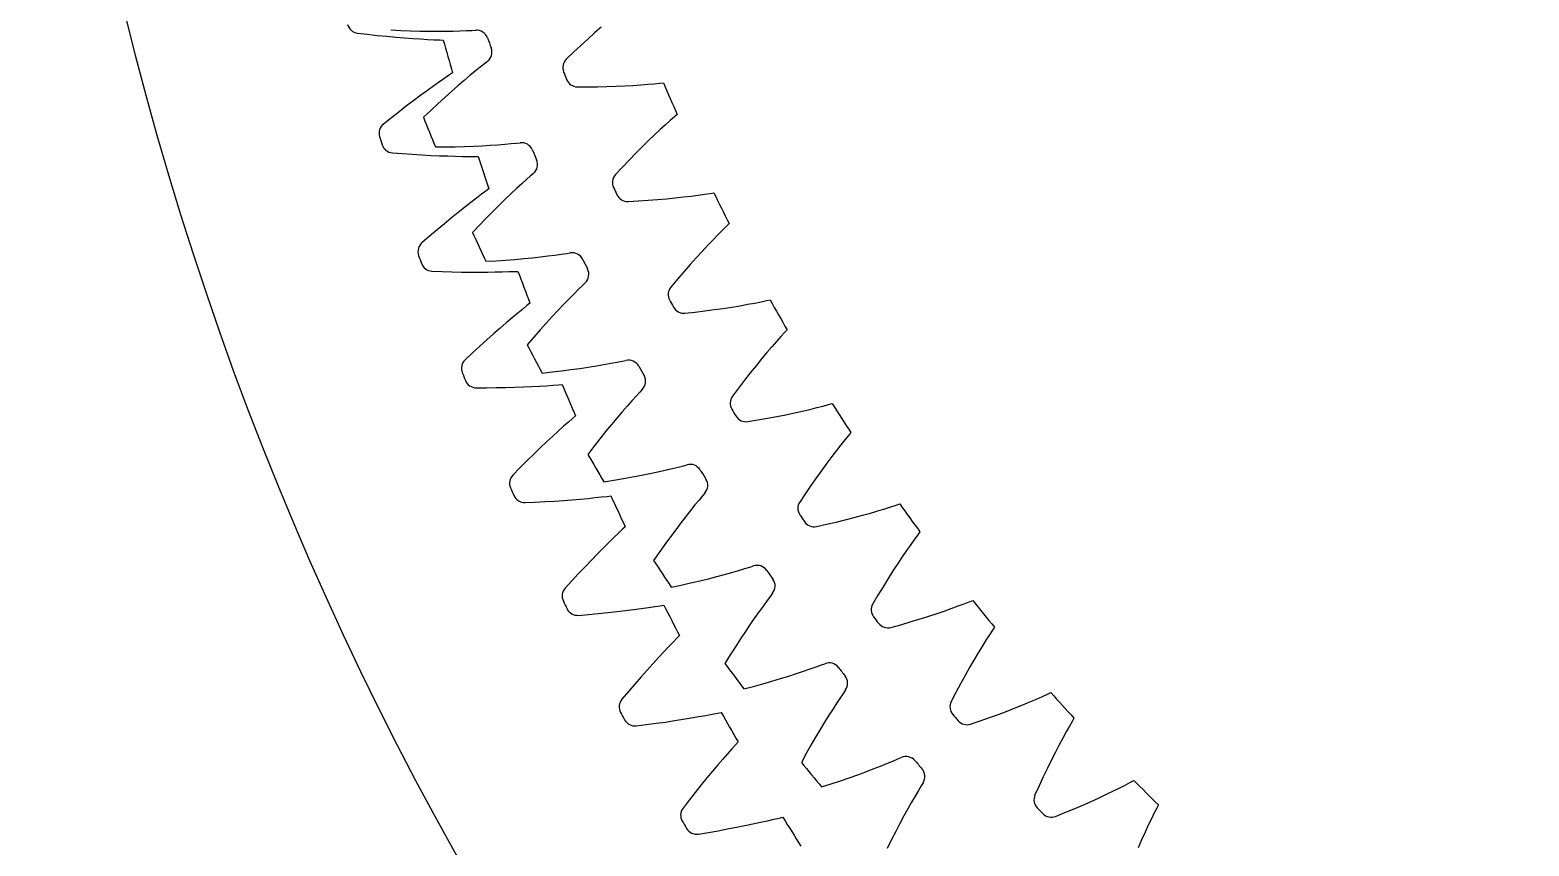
# Model space of a CAD drawing. Header units: millimetres. Extents: x -107 to 107, y -107 to 107.
# Drawn here: x -107.08 to -59.26, y -51.98 to -25.95 of the extents above; entities that cross this region are included whole.
import ezdxf

# ---------------------------------------------------------------- set-up
doc = ezdxf.new("R2010")
doc.units = ezdxf.units.MM

msp = doc.modelspace()

# ---------------------------------------------------------------- linework, layer by layer
at = {"layer": 'fixed_ring'}
for p, q in [((-96.630627, -26.047292), (-96.309314, -26.083978)), ((-96.309314, -26.083978), (-95.997904, -26.117612)), ((-95.997904, -26.117612), (-95.697321, -26.147471)), ((-95.697321, -26.147471), (-95.408401, -26.173712)), ((-95.408401, -26.173712), (-95.132181, -26.196499)), ((-95.132181, -26.196499), (-94.869995, -26.216005)), ((-94.869995, -26.216005), (-94.623629, -26.232412)), ((-94.623629, -26.232412), (-94.395635, -26.245902)), ((-94.395635, -26.245902), (-94.190028, -26.256644)), ((-94.190028, -26.256644), (-94.014363, -26.264732)), ((-94.014363, -26.264732), (-93.894379, -26.26967)), ((-94.195607, -27.730097), (-94.396097, -27.87421)), ((-94.009172, -27.598168), (-94.195607, -27.730097)), ((-93.840292, -27.480402), (-94.009172, -27.598168)), ((-93.695428, -27.38071), (-93.840292, -27.480402)), ((-93.596174, -27.313116), (-93.695428, -27.38071)), ((-94.830847, -28.194621), (-95.062269, -28.36957)), ((-94.608382, -28.029315), (-94.830847, -28.194621)), ((-94.396097, -27.87421), (-94.608382, -28.029315)), ((-95.301681, -28.553754), (-95.54829, -28.746864)), ((-95.062269, -28.36957), (-95.301681, -28.553754)), ((-95.54829, -28.746864), (-95.801694, -28.947798)), ((-95.518681, -29.868396), (-95.196164, -29.892279)), ((-95.196164, -29.892279), (-94.883663, -29.913505)), ((-94.883663, -29.913505), (-94.58213, -29.931391)), ((-94.58213, -29.931391), (-94.292395, -29.946124)), ((-94.292395, -29.946124), (-94.015488, -29.957912)), ((-94.015488, -29.957912), (-93.752733, -29.966979)), ((-93.752733, -29.966979), (-93.50591, -29.973578)), ((-93.50591, -29.973578), (-93.27756, -29.977993)), ((-93.27756, -29.977993), (-93.071689, -29.980552)), ((-93.071689, -29.980552), (-92.89584, -29.98165)), ((-92.89584, -29.98165), (-92.775756, -29.981814)), ((-92.532791, -31.084066), (-92.673576, -31.189439)), ((-92.436302, -31.012579), (-92.532791, -31.084066)), ((-93.018683, -31.453062), (-93.213286, -31.605033)), ((-92.837641, -31.313826), (-93.018683, -31.453062)), ((-92.673576, -31.189439), (-92.837641, -31.313826)), ((-93.634953, -31.942474), (-93.859237, -32.126486)), ((-93.419236, -31.768455), (-93.634953, -31.942474)), ((-93.213286, -31.605033), (-93.419236, -31.768455)), ((-94.091137, -32.320042), (-94.329874, -32.522804)), ((-93.859237, -32.126486), (-94.091137, -32.320042)), ((-94.329874, -32.522804), (-94.575089, -32.733653)), ((-94.255701, -33.642272), (-93.932489, -33.653313)), ((-93.932489, -33.653313), (-93.619391, -33.662099)), ((-93.619391, -33.662099), (-93.317386, -33.667983)), ((-93.317386, -33.667983), (-93.027294, -33.671186)), ((-93.027294, -33.671186), (-92.750137, -33.671955)), ((-92.750137, -33.671955), (-92.487229, -33.670569)), ((-92.487229, -33.670569), (-92.240339, -33.66735)), ((-92.240339, -33.66735), (-92.011994, -33.662683)), ((-92.011994, -33.662683), (-91.806184, -33.657056)), ((-91.806184, -33.657056), (-91.630431, -33.651161)), ((-91.630431, -33.651161), (-91.510434, -33.646551)), ((-91.360325, -34.849158), (-91.519315, -34.97997)), ((-91.22384, -34.738272), (-91.360325, -34.849158)), ((-91.130269, -34.663006), (-91.22384, -34.738272)), ((-91.883086, -35.285881), (-92.082376, -35.457362)), ((-91.694678, -35.126294), (-91.883086, -35.285881)), ((-91.519315, -34.97997), (-91.694678, -35.126294)), ((-92.507795, -35.832603), (-92.731816, -36.035226)), ((-92.291004, -35.63982), (-92.507795, -35.832603)), ((-92.082376, -35.457362), (-92.291004, -35.63982)), ((-92.962303, -36.247318), (-93.198942, -36.46775)), ((-92.731816, -36.035226), (-92.962303, -36.247318)), ((-90.828917, -37.307887), (-90.600938, -37.294146)), ((-90.600938, -37.294146), (-90.395514, -37.28034)), ((-90.395514, -37.28034), (-90.220135, -37.267463)), ((-90.220135, -37.267463), (-90.100416, -37.258086)), ((-92.843682, -37.362952), (-92.520287, -37.361135)), ((-92.520287, -37.361135), (-92.207087, -37.357467)), ((-92.207087, -37.357467), (-91.905087, -37.351339)), ((-91.905087, -37.351339), (-91.615097, -37.343006)), ((-91.615097, -37.343006), (-91.338129, -37.332756)), ((-91.338129, -37.332756), (-91.075484, -37.320919)), ((-91.075484, -37.320919), (-90.828917, -37.307887)), ((-90.056278, -38.590804), (-90.225685, -38.743984)), ((-89.902614, -38.453775), (-90.056278, -38.590804)), ((-89.770645, -38.33755), (-89.902614, -38.453775)), ((-89.680141, -38.258623), (-89.770645, -38.33755)), ((-90.599914, -39.090204), (-90.801123, -39.280812)), ((-90.407599, -38.910935), (-90.599914, -39.090204)), ((-90.225685, -38.743984), (-90.407599, -38.910935)), ((-91.010079, -39.482061), (-91.225867, -39.69343)), ((-90.801123, -39.280812), (-91.010079, -39.482061)), ((-91.44774, -39.914518), (-91.675428, -40.144183)), ((-91.225867, -39.69343), (-91.44774, -39.914518)), ((-91.284859, -41.024554), (-90.961792, -41.009882)), ((-90.961792, -41.009882), (-90.648985, -40.993764)), ((-90.648985, -40.993764), (-90.347468, -40.975635)), ((-90.347468, -40.975635), (-90.058038, -40.95578)), ((-90.058038, -40.95578), (-89.781696, -40.934527)), ((-89.781696, -40.934527), (-89.51973, -40.912257)), ((-89.51973, -40.912257), (-89.273876, -40.889433)), ((-89.273876, -40.889433), (-89.046624, -40.866638)), ((-89.046624, -40.866638), (-88.841911, -40.844677)), ((-88.841911, -40.844677), (-88.667182, -40.824838)), ((-88.667182, -40.824838), (-88.547931, -40.810708)), ((-88.302749, -41.997588), (-88.450843, -42.140617)), ((-88.175505, -41.876208), (-88.302749, -41.997588)), ((-88.08821, -41.793746), (-88.175505, -41.876208)), ((-88.789159, -42.474463), (-88.974195, -42.661236)), ((-88.614027, -42.300412), (-88.789159, -42.474463)), ((-88.450843, -42.140617), (-88.614027, -42.300412)), ((-89.167667, -42.859692), (-89.368457, -43.06909)), ((-88.974195, -42.661236), (-89.167667, -42.859692)), ((-89.788579, -43.518605), (-90.006956, -43.757141)), ((-89.575671, -43.288871), (-89.788579, -43.518605)), ((-89.368457, -43.06909), (-89.575671, -43.288871)), ((-88.358579, -44.503794), (-88.0833, -44.471571)), ((-88.0833, -44.471571), (-87.822427, -44.438904)), ((-87.822427, -44.438904), (-87.577674, -44.406324)), ((-87.577674, -44.406324), (-87.351508, -44.374513)), ((-87.351508, -44.374513), (-87.14783, -44.34443)), ((-87.14783, -44.34443), (-86.974028, -44.31766)), ((-86.974028, -44.31766), (-86.855433, -44.298801)), ((-89.581696, -44.621288), (-89.259467, -44.593783)), ((-89.259467, -44.593783), (-88.947549, -44.565242)), ((-88.947549, -44.565242), (-88.64699, -44.53514)), ((-88.64699, -44.53514), (-88.358579, -44.503794)), ((-86.440941, -45.348652), (-86.563258, -45.474994)), ((-86.356994, -45.262784), (-86.440941, -45.348652)), ((-86.862251, -45.789954), (-87.030326, -45.97083)), ((-86.70555, -45.623798), (-86.862251, -45.789954)), ((-86.563258, -45.474994), (-86.70555, -45.623798)), ((-87.393219, -46.370803), (-87.585525, -46.588018)), ((-87.20779, -46.164812), (-87.393219, -46.370803)), ((-87.030326, -45.97083), (-87.20779, -46.164812)), ((-87.783838, -46.815863), (-87.987444, -47.05388)), ((-87.585525, -46.588018), (-87.783838, -46.815863)), ((-87.987444, -47.05388), (-88.196165, -47.300909)), ((-85.742994, -47.852999), (-85.518272, -47.812222)), ((-85.518272, -47.812222), (-85.315951, -47.774065)), ((-85.315951, -47.774065), (-85.14335, -47.740406)), ((-85.14335, -47.740406), (-85.025599, -47.716847)), ((-87.736885, -48.147467), (-87.416005, -48.107172)), ((-87.416005, -48.107172), (-87.105468, -48.066253)), ((-87.105468, -48.066253), (-86.806344, -48.024226)), ((-86.806344, -48.024226), (-86.519407, -47.981438)), ((-86.519407, -47.981438), (-86.245627, -47.938297)), ((-86.245627, -47.938297), (-85.986258, -47.895284)), ((-85.986258, -47.895284), (-85.742994, -47.852999)), ((-84.569696, -48.749389), (-84.686894, -48.880495)), ((-84.489229, -48.660252), (-84.569696, -48.749389)), ((-84.973129, -49.207092), (-85.133879, -49.394508)), ((-84.823157, -49.034838), (-84.973129, -49.207092)), ((-84.686894, -48.880495), (-84.823157, -49.034838)), ((-85.303491, -49.595391), (-85.480584, -49.808592)), ((-85.133879, -49.394508), (-85.303491, -49.595391)), ((-85.664102, -50.03328), (-85.8532, -50.26883)), ((-85.480584, -49.808592), (-85.664102, -50.03328)), ((-86.047182, -50.514753), (-86.245918, -50.769885)), ((-85.8532, -50.26883), (-86.047182, -50.514753)), ((-83.549813, -51.17433), (-83.34917, -51.128159)), ((-83.34917, -51.128159), (-83.178044, -51.087665)), ((-83.178044, -51.087665), (-83.061322, -51.059444)), ((-85.753345, -51.597514), (-85.43432, -51.544494)), ((-85.43432, -51.544494), (-85.125655, -51.491262)), ((-85.125655, -51.491262), (-84.828438, -51.437375)), ((-84.828438, -51.437375), (-84.543429, -51.383214)), ((-84.543429, -51.383214), (-84.271581, -51.329222)), ((-84.271581, -51.329222), (-84.014127, -51.275932)), ((-84.014127, -51.275932), (-83.772737, -51.224009)), ((-83.772737, -51.224009), (-83.549813, -51.17433))]:
    msp.add_line(p, q, dxfattribs=at)
for centre, radius, start, end in [((-96.583029, -25.675325), 0.375, 194.887018, 262.70793), ((0, 0), 97.5, 195.630501, 196.268233), ((-95.56473, -29.23844), 0.375, 129.190804, 197.011716), ((0, 0), 100.3125, 197.011716, 197.165499), ((-95.485909, -29.494831), 0.375, 197.165499, 264.986411), ((0, 0), 97.5, 197.908982, 198.546714), ((-94.326757, -33.014644), 0.375, 131.469285, 199.290197), ((0, 0), 100.3125, 199.290197, 199.44398), ((-94.237806, -33.267699), 0.375, 199.44398, 267.264892), ((0, 0), 97.5, 200.187463, 200.825195), ((-92.939635, -36.738646), 0.375, 133.747766, 201.568678), ((0, 0), 100.3125, 201.568678, 201.722461), ((-92.840694, -36.987964), 0.375, 201.722461, 269.543373), ((0, 0), 97.5, 202.465944, 203.103676), ((-91.405556, -40.404556), 0.375, 136.026247, 203.847159), ((0, 0), 100.3125, 203.847159, 204.000942), ((-91.296781, -40.649744), 0.375, 204.000942, 271.821854), ((0, 0), 97.5, 204.744425, 205.382157), ((-89.726946, -44.006579), 0.375, 138.304728, 206.12564), ((0, 0), 100.3125, 206.12564, 206.279423), ((-89.608509, -44.247248), 0.375, 206.279423, 274.100335), ((0, 0), 97.5, 207.022906, 207.660638), ((-87.90646, -47.539018), 0.375, 140.583209, 208.404121), ((0, 0), 100.3125, 208.404121, 208.557904), ((0, 0), 97.5, 209.301387, 209.939119), ((-87.778548, -47.774788), 0.375, 208.557904, 276.378816), ((-85.946975, -50.996288), 0.375, 142.86169, 210.682602), ((0, 0), 97.5, 211.579868, 212.2176), ((0, 0), 100.3125, 210.682602, 210.836385), ((-85.809791, -51.226786), 0.375, 210.836385, 278.657297)]:
    msp.add_arc(centre, radius, start, end, dxfattribs=at)
at = {"layer": 'outer'}
msp.add_circle((0, 0), 107.079107, dxfattribs=at)
at = {"layer": 'thin_ring_external'}
for p, q in [((-95.565499, -25.946599), (-95.245835, -25.961534)), ((-95.245835, -25.961534), (-94.936655, -25.972615)), ((-94.936655, -25.972615), (-94.63862, -25.980081)), ((-94.63862, -25.980081), (-94.352531, -25.984198)), ((-94.352531, -25.984198), (-94.079384, -25.985262)), ((-94.079384, -25.985262), (-93.820459, -25.983611)), ((-93.820459, -25.983611), (-93.577479, -25.979637)), ((-93.577479, -25.979637), (-93.352907, -25.973818)), ((-93.352907, -25.973818), (-93.150634, -25.966759)), ((-93.150634, -25.966759), (-92.97801, -25.959335)), ((-92.97801, -25.959335), (-92.859559, -25.955293)), ((-92.714687, -27.133508), (-92.87203, -27.260817)), ((-92.57949, -27.025917), (-92.714687, -27.133508)), ((-92.48741, -26.951297), (-92.57949, -27.025917)), ((-93.428016, -27.728555), (-93.633541, -27.908471)), ((-93.231448, -27.560015), (-93.428016, -27.728555)), ((-93.045395, -27.403684), (-93.231448, -27.560015)), ((-92.87203, -27.260817), (-93.045395, -27.403684)), ((-93.846836, -28.099178), (-94.066953, -28.300248)), ((-93.633541, -27.908471), (-93.846836, -28.099178)), ((-94.293114, -28.511355), (-94.524663, -28.732247)), ((-94.066953, -28.300248), (-94.293114, -28.511355)), ((-92.931219, -29.651049), (-92.658374, -29.638164)), ((-92.658374, -29.638164), (-92.399872, -29.623294)), ((-92.399872, -29.623294), (-92.157412, -29.60692)), ((-92.157412, -29.60692), (-91.93343, -29.589641)), ((-91.93343, -29.589641), (-91.731781, -29.572263)), ((-91.731781, -29.572263), (-91.559761, -29.556035)), ((-91.559761, -29.556035), (-91.441671, -29.545949)), ((-94.144525, -29.675433), (-93.824516, -29.674027)), ((-93.824516, -29.674027), (-93.515173, -29.669306)), ((-93.515173, -29.669306), (-93.217145, -29.661545)), ((-93.217145, -29.661545), (-92.931219, -29.651049)), ((-91.107301, -30.600876), (-91.236828, -30.715231)), ((-91.019151, -30.521652), (-91.107301, -30.600876)), ((-91.553309, -31.00194), (-91.731137, -31.167567)), ((-91.387465, -30.850408), (-91.553309, -31.00194)), ((-91.236828, -30.715231), (-91.387465, -30.850408)), ((-92.114913, -31.5361), (-92.318192, -31.737449)), ((-91.918843, -31.345924), (-92.114913, -31.5361)), ((-91.731137, -31.167567), (-91.918843, -31.345924)), ((-92.527755, -31.949496), (-92.742842, -32.171876)), ((-92.318192, -31.737449), (-92.527755, -31.949496)), ((-92.742842, -32.171876), (-92.962811, -32.404303)), ((-92.535009, -33.326848), (-92.215488, -33.309104)), ((-92.215488, -33.309104), (-91.90679, -33.288594)), ((-91.90679, -33.288594), (-91.609548, -33.265626)), ((-91.609548, -33.265626), (-91.32453, -33.240543)), ((-91.32453, -33.240543), (-91.052699, -33.213744)), ((-91.052699, -33.213744), (-90.795293, -33.185694)), ((-90.795293, -33.185694), (-90.553985, -33.156961)), ((-90.553985, -33.156961), (-90.331178, -33.128268)), ((-90.331178, -33.128268), (-90.130679, -33.100616)), ((-90.130679, -33.100616), (-89.959713, -33.075626)), ((-89.959713, -33.075626), (-89.842292, -33.059524)), ((-89.72155, -34.359513), (-89.879441, -34.519315)), ((-89.578011, -34.216821), (-89.72155, -34.359513)), ((-89.454492, -34.096002), (-89.578011, -34.216821)), ((-89.370503, -34.012379), (-89.454492, -34.096002)), ((-90.226933, -34.881515), (-90.413037, -35.081454)), ((-90.048579, -34.693807), (-90.226933, -34.881515)), ((-89.879441, -34.519315), (-90.048579, -34.693807)), ((-90.60577, -35.292921), (-90.804232, -35.515392)), ((-90.413037, -35.081454), (-90.60577, -35.292921)), ((-91.007684, -35.748463), (-91.215498, -35.991819)), ((-90.804232, -35.515392), (-91.007684, -35.748463)), ((-90.42295, -36.857281), (-90.115702, -36.821036)), ((-90.115702, -36.821036), (-89.82002, -36.78292)), ((-89.82002, -36.78292), (-89.536655, -36.743317)), ((-89.536655, -36.743317), (-89.266547, -36.702673)), ((-89.266547, -36.702673), (-89.010909, -36.661516)), ((-89.010909, -36.661516), (-88.771383, -36.620499)), ((-88.771383, -36.620499), (-88.550332, -36.580467)), ((-88.550332, -36.580467), (-88.351507, -36.542614)), ((-88.351507, -36.542614), (-88.182039, -36.508927)), ((-88.182039, -36.508927), (-88.065594, -36.48685)), ((-90.741148, -36.891317), (-90.42295, -36.857281)), ((-87.878631, -37.778978), (-88.028156, -37.946634)), ((-87.742565, -37.629143), (-87.878631, -37.778978)), ((-87.625377, -37.502174), (-87.742565, -37.629143)), ((-87.545767, -37.414373), (-87.625377, -37.502174)), ((-88.188164, -38.129534), (-88.356701, -38.326105)), ((-88.028156, -37.946634), (-88.188164, -38.129534)), ((-88.532353, -38.535285), (-88.714037, -38.756317)), ((-88.356701, -38.326105), (-88.532353, -38.535285)), ((-88.900881, -38.988631), (-89.092167, -39.231788)), ((-88.714037, -38.756317), (-88.900881, -38.988631)), ((-89.092167, -39.231788), (-89.287283, -39.485437)), ((-87.853232, -40.204252), (-87.572259, -40.150232)), ((-87.572259, -40.150232), (-87.304578, -40.095849)), ((-87.304578, -40.095849), (-87.051376, -40.041693)), ((-87.051376, -40.041693), (-86.814256, -39.988499)), ((-86.814256, -39.988499), (-86.595537, -39.937232)), ((-86.595537, -39.937232), (-86.398904, -39.889276)), ((-86.398904, -39.889276), (-86.231378, -39.84698)), ((-86.231378, -39.84698), (-86.116212, -39.818986)), ((-88.767623, -40.359541), (-88.451579, -40.309302)), ((-88.451579, -40.309302), (-88.146582, -40.257416)), ((-88.146582, -40.257416), (-87.853232, -40.204252)), ((-85.863516, -41.099882), (-86.004285, -41.274954)), ((-85.735279, -40.943295), (-85.863516, -41.099882)), ((-85.624726, -40.810508), (-85.735279, -40.943295)), ((-85.549703, -40.718756), (-85.624726, -40.810508)), ((-86.154746, -41.465786), (-86.313026, -41.670705)), ((-86.004285, -41.274954), (-86.154746, -41.465786)), ((-86.477768, -41.888582), (-86.647929, -42.118603)), ((-86.313026, -41.670705), (-86.477768, -41.888582)), ((-86.822667, -42.360154), (-87.001287, -42.61276)), ((-86.647929, -42.118603), (-86.822667, -42.360154)), ((-87.001287, -42.61276), (-87.183198, -42.876041)), ((-85.714314, -43.520695), (-85.436466, -43.4524)), ((-85.436466, -43.4524), (-85.171911, -43.384419)), ((-85.171911, -43.384419), (-84.921804, -43.317405)), ((-84.921804, -43.317405), (-84.68771, -43.252173)), ((-84.68771, -43.252173), (-84.471894, -43.189805)), ((-84.471894, -43.189805), (-84.277966, -43.131872)), ((-84.277966, -43.131872), (-84.112818, -43.081076)), ((-84.112818, -43.081076), (-83.999232, -43.047239)), ((-86.619584, -43.722471), (-86.306516, -43.656161)), ((-86.306516, -43.656161), (-86.004567, -43.588769)), ((-86.004567, -43.588769), (-85.714314, -43.520695)), ((-83.387519, -43.916909), (-83.457759, -44.012372)), ((-83.681462, -44.313561), (-83.813109, -44.495593)), ((-83.561388, -44.15063), (-83.681462, -44.313561)), ((-83.457759, -44.012372), (-83.561388, -44.15063)), ((-84.101239, -44.906592), (-84.254642, -45.132597)), ((-83.953629, -44.693858), (-84.101239, -44.906592)), ((-83.813109, -44.495593), (-83.953629, -44.693858)), ((-84.412835, -45.371006), (-84.575012, -45.621164)), ((-84.254642, -45.132597), (-84.412835, -45.371006)), ((-84.740501, -45.882561), (-84.908731, -46.154787)), ((-84.575012, -45.621164), (-84.740501, -45.882561)), ((-82.397293, -46.403007), (-82.184943, -46.329701)), ((-82.184943, -46.329701), (-81.994226, -46.261941)), ((-81.994226, -46.261941), (-81.831887, -46.202779)), ((-81.831887, -46.202779), (-81.720176, -46.163186)), ((-83.99336, -46.889125), (-83.695245, -46.806403)), ((-83.695245, -46.806403), (-83.408847, -46.723598)), ((-83.408847, -46.723598), (-83.134848, -46.641205)), ((-83.134848, -46.641205), (-82.87411, -46.559805)), ((-82.87411, -46.559805), (-82.627751, -46.480108)), ((-82.627751, -46.480108), (-82.397293, -46.403007)), ((-84.302633, -46.971335), (-83.99336, -46.889125)), ((-81.226564, -47.242782), (-81.338162, -47.411631)), ((-81.13013, -47.099413), (-81.226564, -47.242782)), ((-81.064856, -47.000488), (-81.13013, -47.099413)), ((-81.590556, -47.805329), (-81.727111, -48.025323)), ((-81.460342, -47.600147), (-81.590556, -47.805329)), ((-81.338162, -47.411631), (-81.460342, -47.600147)), ((-81.868774, -48.258865), (-82.014588, -48.505041)), ((-81.727111, -48.025323), (-81.868774, -48.258865)), ((-82.16378, -48.763154), (-82.315706, -49.03266)), ((-82.014588, -48.505041), (-82.16378, -48.763154)), ((-82.315706, -49.03266), (-82.469816, -49.313121)), ((-79.553642, -49.271318), (-79.394535, -49.203945)), ((-79.394535, -49.203945), (-79.284992, -49.158699)), ((-80.942845, -49.804605), (-80.673411, -49.708328)), ((-80.673411, -49.708328), (-80.417169, -49.613721)), ((-80.417169, -49.613721), (-80.1752, -49.521548)), ((-80.1752, -49.521548), (-79.94898, -49.432782)), ((-79.94898, -49.432782), (-79.74065, -49.348728)), ((-79.74065, -49.348728), (-79.553642, -49.271318)), ((-81.822815, -50.097655), (-81.518143, -49.999761)), ((-81.518143, -49.999761), (-81.224641, -49.901926)), ((-81.224641, -49.901926), (-80.942845, -49.804605)), ((-78.736899, -50.211682), (-78.83973, -50.38601)), ((-78.647911, -50.063576), (-78.736899, -50.211682)), ((-78.587773, -49.961447), (-78.647911, -50.063576)), ((-78.952125, -50.580519), (-79.071692, -50.792082)), ((-78.83973, -50.38601), (-78.952125, -50.580519)), ((-79.196836, -51.018761), (-79.326389, -51.259232)), ((-79.071692, -50.792082), (-79.196836, -51.018761)), ((-79.459443, -51.512532), (-79.595261, -51.777926)), ((-79.326389, -51.259232), (-79.459443, -51.512532)), ((-79.595261, -51.777926), (-79.733228, -52.054838))]:
    msp.add_line(p, q, dxfattribs=at)
for centre, radius, start, end in [((-92.835235, -26.329503), 0.375, 20.357164, 93.719125), ((-21.875, 0), 75.3125, 200.357164, 200.618445), ((-92.714429, -26.652822), 0.375, 307.256485, 20.618445), ((-21.875, 0), 78.125, 201.578323, 202.324116), ((-91.398271, -29.918429), 0.375, 23.283994, 96.645954), ((-21.875, 0), 75.3125, 203.283994, 203.545275), ((-91.261115, -30.235158), 0.375, 310.183314, 23.545275), ((-21.875, 0), 78.125, 204.505153, 205.250945), ((-89.779929, -33.429302), 0.375, 26.210823, 99.572783), ((-21.875, 0), 75.3125, 206.210823, 206.472104), ((-89.626779, -33.738614), 0.375, 313.110144, 26.472104), ((-21.875, 0), 78.125, 207.431982, 208.177774), ((-87.984431, -36.852961), 0.375, 29.137652, 102.499612), ((-21.875, 0), 75.3125, 209.137652, 209.398933), ((-87.815687, -37.15405), 0.375, 316.036973, 29.398933), ((-21.875, 0), 78.125, 210.358811, 211.104604), ((-86.016461, -40.180475), 0.375, 32.064482, 105.426442), ((-21.875, 0), 75.3125, 212.064482, 212.325762), ((-85.832563, -40.472555), 0.375, 318.963802, 32.325762), ((-21.875, 0), 78.125, 213.28564, 214.031433), ((-83.881153, -43.403163), 0.375, 34.991311, 108.353271), ((-21.875, 0), 75.3125, 214.991311, 215.252592), ((-83.682582, -43.685472), 0.375, 321.890632, 35.252592), ((-21.875, 0), 78.125, 216.21247, 216.958262), ((-81.584079, -46.512618), 0.375, 37.91814, 111.2801), ((-21.875, 0), 75.3125, 217.91814, 218.179421), ((-81.371351, -46.784419), 0.375, 324.817461, 38.179421), ((-79.13123, -49.500725), 0.375, 40.844969, 114.206929), ((-21.875, 0), 75.3125, 220.844969, 221.10625), ((-21.875, 0), 78.125, 219.139299, 219.885091), ((-78.904901, -49.76131), 0.375, 327.74429, 41.10625)]:
    msp.add_arc(centre, radius, start, end, dxfattribs=at)
at = {"layer": 'thin_ring_internal'}
for p, q in [((-89.28263, -26.235793), (-89.505989, -26.44099)), ((-89.066089, -26.041393), (-89.28263, -26.235793)), ((-88.857338, -25.858209), (-89.066089, -26.041393)), ((-89.735364, -26.656669), (-89.970506, -26.881502)), ((-89.505989, -26.44099), (-89.735364, -26.656669)), ((-88.382605, -27.740496), (-88.105153, -27.728099)), ((-88.105153, -27.728099), (-87.842364, -27.713433)), ((-87.842364, -27.713433), (-87.595958, -27.697011)), ((-87.595958, -27.697011), (-87.368401, -27.679475)), ((-87.368401, -27.679475), (-87.163594, -27.66168)), ((-87.163594, -27.66168), (-86.988929, -27.644953)), ((-86.988929, -27.644953), (-86.869803, -27.632702)), ((-89.616844, -27.760687), (-89.291511, -27.760062)), ((-89.291511, -27.760062), (-88.976678, -27.756826)), ((-88.976678, -27.756826), (-88.673444, -27.750196)), ((-88.673444, -27.750196), (-88.382605, -27.740496)), ((-86.432379, -28.639752), (-86.522643, -28.718452)), ((-86.975019, -29.126558), (-87.155205, -29.295432)), ((-86.806882, -28.972221), (-86.975019, -29.126558)), ((-86.654086, -28.834686), (-86.806882, -28.972221)), ((-86.522643, -28.718452), (-86.654086, -28.834686)), ((-87.345291, -29.477477), (-87.543727, -29.671786)), ((-87.155205, -29.295432), (-87.345291, -29.477477)), ((-87.961148, -30.09481), (-88.178403, -30.322693)), ((-87.749329, -29.877722), (-87.961148, -30.09481)), ((-87.543727, -29.671786), (-87.749329, -29.877722)), ((-88.178403, -30.322693), (-88.400917, -30.560032)), ((-87.99977, -31.418591), (-87.674957, -31.400201)), ((-87.674957, -31.400201), (-87.36077, -31.379778)), ((-87.36077, -31.379778), (-87.058351, -31.356598)), ((-87.058351, -31.356598), (-86.768476, -31.33103)), ((-86.768476, -31.33103), (-86.492115, -31.3035)), ((-86.492115, -31.3035), (-86.230519, -31.274505)), ((-86.230519, -31.274505), (-85.985378, -31.244652)), ((-85.985378, -31.244652), (-85.759118, -31.214715)), ((-85.759118, -31.214715), (-85.555588, -31.185763)), ((-85.555588, -31.185763), (-85.382097, -31.159521)), ((-85.382097, -31.159521), (-85.263818, -31.140784)), ((-85.127841, -32.474868), (-85.287298, -32.638156)), ((-84.982783, -32.329194), (-85.127841, -32.474868)), ((-84.857883, -32.205955), (-84.982783, -32.329194)), ((-84.772053, -32.122444), (-84.857883, -32.205955)), ((-85.457994, -32.816618), (-85.637854, -33.008772)), ((-85.287298, -32.638156), (-85.457994, -32.816618)), ((-86.019432, -33.430484), (-86.219081, -33.658816)), ((-85.825383, -33.213628), (-86.019432, -33.430484)), ((-85.637854, -33.008772), (-85.825383, -33.213628)), ((-86.423567, -33.898223), (-86.632788, -34.147358)), ((-86.219081, -33.658816), (-86.423567, -33.898223)), ((-85.86203, -34.94663), (-85.549428, -34.909079)), ((-85.549428, -34.909079), (-85.248725, -34.869419)), ((-85.248725, -34.869419), (-84.960679, -34.82806)), ((-84.960679, -34.82806), (-84.686234, -34.785479)), ((-84.686234, -34.785479), (-84.426612, -34.742241)), ((-84.426612, -34.742241), (-84.183467, -34.699046)), ((-84.183467, -34.699046), (-83.959179, -34.656798)), ((-83.959179, -34.656798), (-83.757534, -34.616774)), ((-83.757534, -34.616774), (-83.585735, -34.581098)), ((-83.585735, -34.581098), (-83.468655, -34.555929)), ((-86.185355, -34.98273), (-85.86203, -34.94663)), ((-83.123142, -35.727219), (-83.260028, -35.880597)), ((-83.005159, -35.597344), (-83.123142, -35.727219)), ((-82.924016, -35.509269), (-83.005159, -35.597344)), ((-83.571026, -36.239866), (-83.740124, -36.441555)), ((-83.41033, -36.05235), (-83.571026, -36.239866)), ((-83.260028, -35.880597), (-83.41033, -36.05235)), ((-83.916187, -36.656347), (-84.098104, -36.883476)), ((-83.740124, -36.441555), (-83.916187, -36.656347)), ((-84.284985, -37.12237), (-84.476092, -37.372586)), ((-84.098104, -36.883476), (-84.284985, -37.12237)), ((-84.476092, -37.372586), (-84.671396, -37.632776)), ((-83.249968, -38.278176), (-82.96461, -38.221149)), ((-82.96461, -38.221149), (-82.692899, -38.163644)), ((-82.692899, -38.163644), (-82.436026, -38.106294)), ((-82.436026, -38.106294), (-82.195603, -38.049885)), ((-82.195603, -38.049885), (-81.973957, -37.995451)), ((-81.973957, -37.995451), (-81.774798, -37.944476)), ((-81.774798, -37.944476), (-81.605204, -37.899471)), ((-81.605204, -37.899471), (-81.489673, -37.867946)), ((-84.179011, -38.442467), (-83.858141, -38.388764)), ((-83.858141, -38.388764), (-83.548056, -38.334199)), ((-83.548056, -38.334199), (-83.249968, -38.278176)), ((-81.209019, -39.179244), (-81.349717, -39.358949)), ((-81.080713, -39.01862), (-81.209019, -39.179244)), ((-80.969998, -38.882495), (-81.080713, -39.01862)), ((-80.893786, -38.790121), (-80.969998, -38.882495)), ((-81.499932, -39.554961), (-81.657765, -39.765583)), ((-81.349717, -39.358949), (-81.499932, -39.554961)), ((-81.821835, -39.989669), (-81.991077, -40.226393)), ((-81.657765, -39.765583), (-81.821835, -39.989669)), ((-82.164634, -40.475136), (-82.341791, -40.735416)), ((-81.991077, -40.226393), (-82.164634, -40.475136)), ((-82.341791, -40.735416), (-82.522595, -41.005882)), ((-79.613298, -41.158936), (-79.446414, -41.104737)), ((-79.446414, -41.104737), (-79.332778, -41.06695)), ((-81.362627, -41.644914), (-81.068043, -41.572697)), ((-81.068043, -41.572697), (-80.786225, -41.500171)), ((-80.786225, -41.500171), (-80.51806, -41.427914)), ((-80.51806, -41.427914), (-80.264702, -41.356622)), ((-80.264702, -41.356622), (-80.027718, -41.287168)), ((-80.027718, -41.287168), (-79.809376, -41.220711)), ((-79.809376, -41.220711), (-79.613298, -41.158936)), ((-81.986729, -41.787477), (-81.669269, -41.716331)), ((-81.669269, -41.716331), (-81.362627, -41.644914)), ((-78.758474, -42.051606), (-78.86159, -42.193574)), ((-78.68742, -41.955209), (-78.758474, -42.051606)), ((-79.111608, -42.548085), (-79.250895, -42.752008)), ((-78.980933, -42.360965), (-79.111608, -42.548085)), ((-78.86159, -42.193574), (-78.980933, -42.360965)), ((-79.39699, -42.970935), (-79.548578, -43.203646)), ((-79.250895, -42.752008), (-79.39699, -42.970935)), ((-79.70464, -43.449259), (-79.864354, -43.707109)), ((-79.548578, -43.203646), (-79.70464, -43.449259)), ((-80.027034, -43.976674), (-80.192798, -44.256611)), ((-79.864354, -43.707109), (-80.027034, -43.976674)), ((-77.919121, -44.483525), (-77.686283, -44.401233)), ((-77.686283, -44.401233), (-77.471895, -44.322953)), ((-77.471895, -44.322953), (-77.279484, -44.250562)), ((-77.279484, -44.250562), (-77.115809, -44.187331)), ((-77.115809, -44.187331), (-77.004406, -44.143394)), ((-79.615049, -45.007776), (-79.301949, -44.9194)), ((-79.301949, -44.9194), (-78.999664, -44.831344)), ((-78.999664, -44.831344), (-78.709463, -44.743148)), ((-78.709463, -44.743148), (-78.432026, -44.655341)), ((-78.432026, -44.655341), (-78.168207, -44.568547)), ((-78.168207, -44.568547), (-77.919121, -44.483525)), ((-76.58242, -45.416264), (-76.702682, -45.610241)), ((-76.472397, -45.242606), (-76.58242, -45.416264)), ((-76.377187, -45.095219), (-76.472397, -45.242606)), ((-76.311504, -44.995085), (-76.377187, -45.095219)), ((-76.830625, -45.821466), (-76.964547, -46.048045)), ((-76.702682, -45.610241), (-76.830625, -45.821466)), ((-77.1032, -46.288687), (-77.245617, -46.542456)), ((-76.964547, -46.048045), (-77.1032, -46.288687)), ((-77.391012, -46.808643), (-77.538728, -47.086689)), ((-77.245617, -46.542456), (-77.391012, -46.808643)), ((-77.538728, -47.086689), (-77.688957, -47.37526)), ((-75.178285, -47.382788), (-74.968492, -47.292917)), ((-74.968492, -47.292917), (-74.780321, -47.210127)), ((-74.780321, -47.210127), (-74.620343, -47.138052)), ((-74.620343, -47.138052), (-74.511506, -47.088097)), ((-76.466218, -47.88398), (-76.181267, -47.780068)), ((-76.181267, -47.780068), (-75.909039, -47.677241)), ((-75.909039, -47.677241), (-75.650354, -47.57617)), ((-75.650354, -47.57617), (-75.406282, -47.477672)), ((-75.406282, -47.477672), (-75.178285, -47.382788)), ((-77.07105, -48.093754), (-76.763243, -47.988412)), ((-76.763243, -47.988412), (-76.466218, -47.88398)), ((-73.920263, -48.156616), (-74.02064, -48.336024)), ((-73.833245, -48.00425), (-73.920263, -48.156616)), ((-73.773128, -47.900678), (-73.833245, -48.00425)), ((-74.246346, -48.754175), (-74.367695, -48.987729)), ((-74.130129, -48.536278), (-74.246346, -48.754175)), ((-74.02064, -48.336024), (-74.130129, -48.536278)), ((-74.493, -49.235583), (-74.621346, -49.496751)), ((-74.367695, -48.987729), (-74.493, -49.235583)), ((-74.621346, -49.496751), (-74.751988, -49.770481)), ((-74.8843, -50.056179), (-75.018546, -50.352524)), ((-74.751988, -49.770481), (-74.8843, -50.056179)), ((-72.511209, -50.222934), (-72.306637, -50.121741)), ((-72.306637, -50.121741), (-72.123268, -50.028798)), ((-72.123268, -50.028798), (-71.967465, -49.948094)), ((-71.967465, -49.948094), (-71.861518, -49.892271)), ((-73.76985, -50.793711), (-73.490999, -50.674393)), ((-73.490999, -50.674393), (-73.224793, -50.556853)), ((-73.224793, -50.556853), (-72.972013, -50.441807)), ((-72.972013, -50.441807), (-72.733684, -50.330128)), ((-72.733684, -50.330128), (-72.511209, -50.222934)), ((-71.079867, -50.663317), (-71.134238, -50.770017)), ((-74.362324, -51.036202), (-74.06073, -50.914208)), ((-74.06073, -50.914208), (-73.76985, -50.793711)), ((-71.303236, -51.111529), (-71.401626, -51.317464)), ((-71.212807, -50.926908), (-71.303236, -51.111529)), ((-71.134238, -50.770017), (-71.212807, -50.926908)), ((-71.505771, -51.541382), (-71.614184, -51.781214)), ((-71.401626, -51.317464), (-71.505771, -51.541382)), ((-71.614184, -51.781214), (-71.725767, -52.035542))]:
    msp.add_line(p, q, dxfattribs=at)
for centre, radius, start, end in [((-89.706565, -27.147885), 0.375, 134.736174, 201.81252), ((-21.875, 0), 73.4375, 201.81252, 202.013567), ((-89.610888, -27.385734), 0.375, 202.013567, 269.089913), ((-21.875, 0), 70.625, 203.032892, 203.92363), ((-88.122822, -30.811604), 0.375, 137.866608, 204.942955), ((-21.875, 0), 73.4375, 204.942955, 205.144002), ((-88.014299, -31.043873), 0.375, 205.144002, 272.220348), ((-21.875, 0), 70.625, 206.163326, 207.054065), ((-86.34137, -34.383368), 0.375, 140.997043, 208.073389), ((-21.875, 0), 73.4375, 208.073389, 208.274437), ((-86.220325, -34.609365), 0.375, 208.274437, 275.350783), ((-21.875, 0), 70.625, 209.293761, 210.1845), ((-84.367525, -37.85252), 0.375, 144.127478, 211.203824), ((-21.875, 0), 73.4375, 211.203824, 211.404871), ((-21.875, 0), 70.625, 212.424196, 213.314934), ((-84.234318, -38.071568), 0.375, 211.404871, 278.481218), ((-82.207177, -41.208704), 0.375, 147.257913, 214.334259), ((-21.875, 0), 70.625, 215.554631, 216.445369), ((-21.875, 0), 73.4375, 214.334259, 214.535306), ((-82.062208, -41.420151), 0.375, 214.535306, 281.611653), ((-79.866775, -44.441905), 0.375, 150.388347, 217.464694), ((-21.875, 0), 70.625, 218.685066, 219.575804), ((-21.875, 0), 73.4375, 217.464694, 217.665741), ((-79.710475, -44.645121), 0.375, 217.665741, 284.742087), ((-21.875, 0), 70.625, 221.8155, 222.706239), ((-77.353302, -47.542475), 0.375, 153.518782, 220.595129), ((-21.875, 0), 73.4375, 220.595129, 220.796176), ((-77.186138, -47.736851), 0.375, 220.796176, 287.872522), ((-21.875, 0), 70.625, 224.945935, 225.836674), ((-74.67426, -50.501158), 0.375, 156.649217, 223.725563), ((-21.875, 0), 73.4375, 223.725563, 223.926611), ((-74.496731, -50.686116), 0.375, 223.926611, 291.002957)]:
    msp.add_arc(centre, radius, start, end, dxfattribs=at)

doc.saveas('drawing.dxf')
